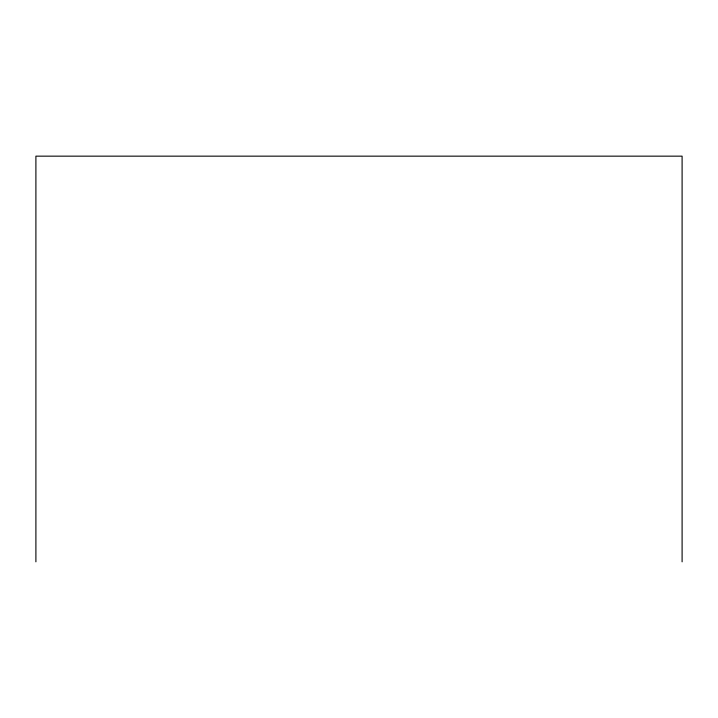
<?xml version="1.0" encoding="UTF-8"?>
<svg xmlns="http://www.w3.org/2000/svg" width="718" height="718" viewBox="0 0 718 718"><rect width="100%" height="100%" fill="white"/><g stroke="black" fill="none" stroke-linecap="round" stroke-linejoin="round"><path stroke-width="1.08" d="M682.1 561.844L682.1 156.156L35.9 156.156L35.9 561.844"/></g></svg>
